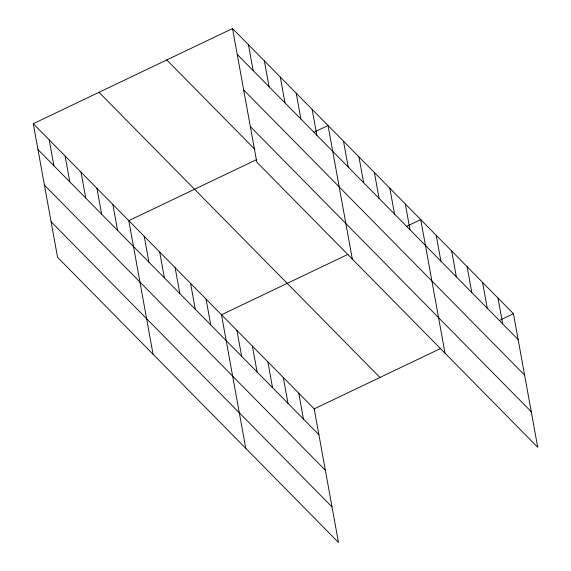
<?xml version="1.0" encoding="UTF-8"?>
<svg xmlns="http://www.w3.org/2000/svg" width="571" height="571" viewBox="0 0 571 571"><rect width="100%" height="100%" fill="white"/><g stroke="black" fill="none" stroke-linecap="round" stroke-linejoin="round"><path stroke-width="0.86" d="M33.275 123.7L314.2 408.872L338.475 542.45L57.55 257.278L33.275 123.7L232.525 28.55L513.45 313.722L537.725 447.3L256.8 162.128L232.525 28.55M256.836 159.509L128.789 220.663L153.064 354.241M313.95 132.236L328.04 125.506L352.314 259.084M347.982 254.359L221.491 314.764L245.766 448.342M406.659 226.344L420.748 219.614L445.023 353.192M314.2 408.872L440.691 348.467M499.361 320.445L513.45 313.722M237.222 54.402L518.154 339.574M243.681 89.954L524.613 375.118M250.341 126.576L531.266 411.748M166.775 59.948L254.937 149.452M99.026 92.302L379.951 377.474M37.971 149.559L318.896 434.724M44.431 185.104L325.356 470.276M51.083 221.734L332.015 506.898M498.005 298.033L502.701 323.885M482.552 282.352L487.249 308.204M467.099 266.664L471.796 292.516M451.647 250.983L456.35 276.835M436.201 235.295L440.898 261.154M405.296 203.926L409.992 229.785M389.843 188.244L394.547 214.096M374.398 172.563L379.094 198.415M358.945 156.875L363.641 182.727M343.492 141.194L348.189 167.046M312.123 109.346L316.819 135.199M296.206 93.187L300.903 119.039M280.282 77.028L284.979 102.88M264.366 60.869L269.062 86.721M248.442 44.709L253.146 70.561M298.747 393.191L303.444 419.043M283.295 377.502L287.998 403.354M267.849 361.821L272.545 387.673M252.396 346.133L257.093 371.985M236.944 330.452L241.64 356.304M206.038 299.083L210.742 324.935M190.593 283.394L195.289 309.254M175.14 267.713L179.836 293.565M159.687 252.032L164.384 277.884M144.235 236.344L148.938 262.196M112.865 204.504L117.569 230.356M96.949 188.344L101.645 214.196M81.032 172.185L85.729 198.037M65.108 156.026L69.812 181.878M49.192 139.866L53.888 165.718"/></g></svg>
